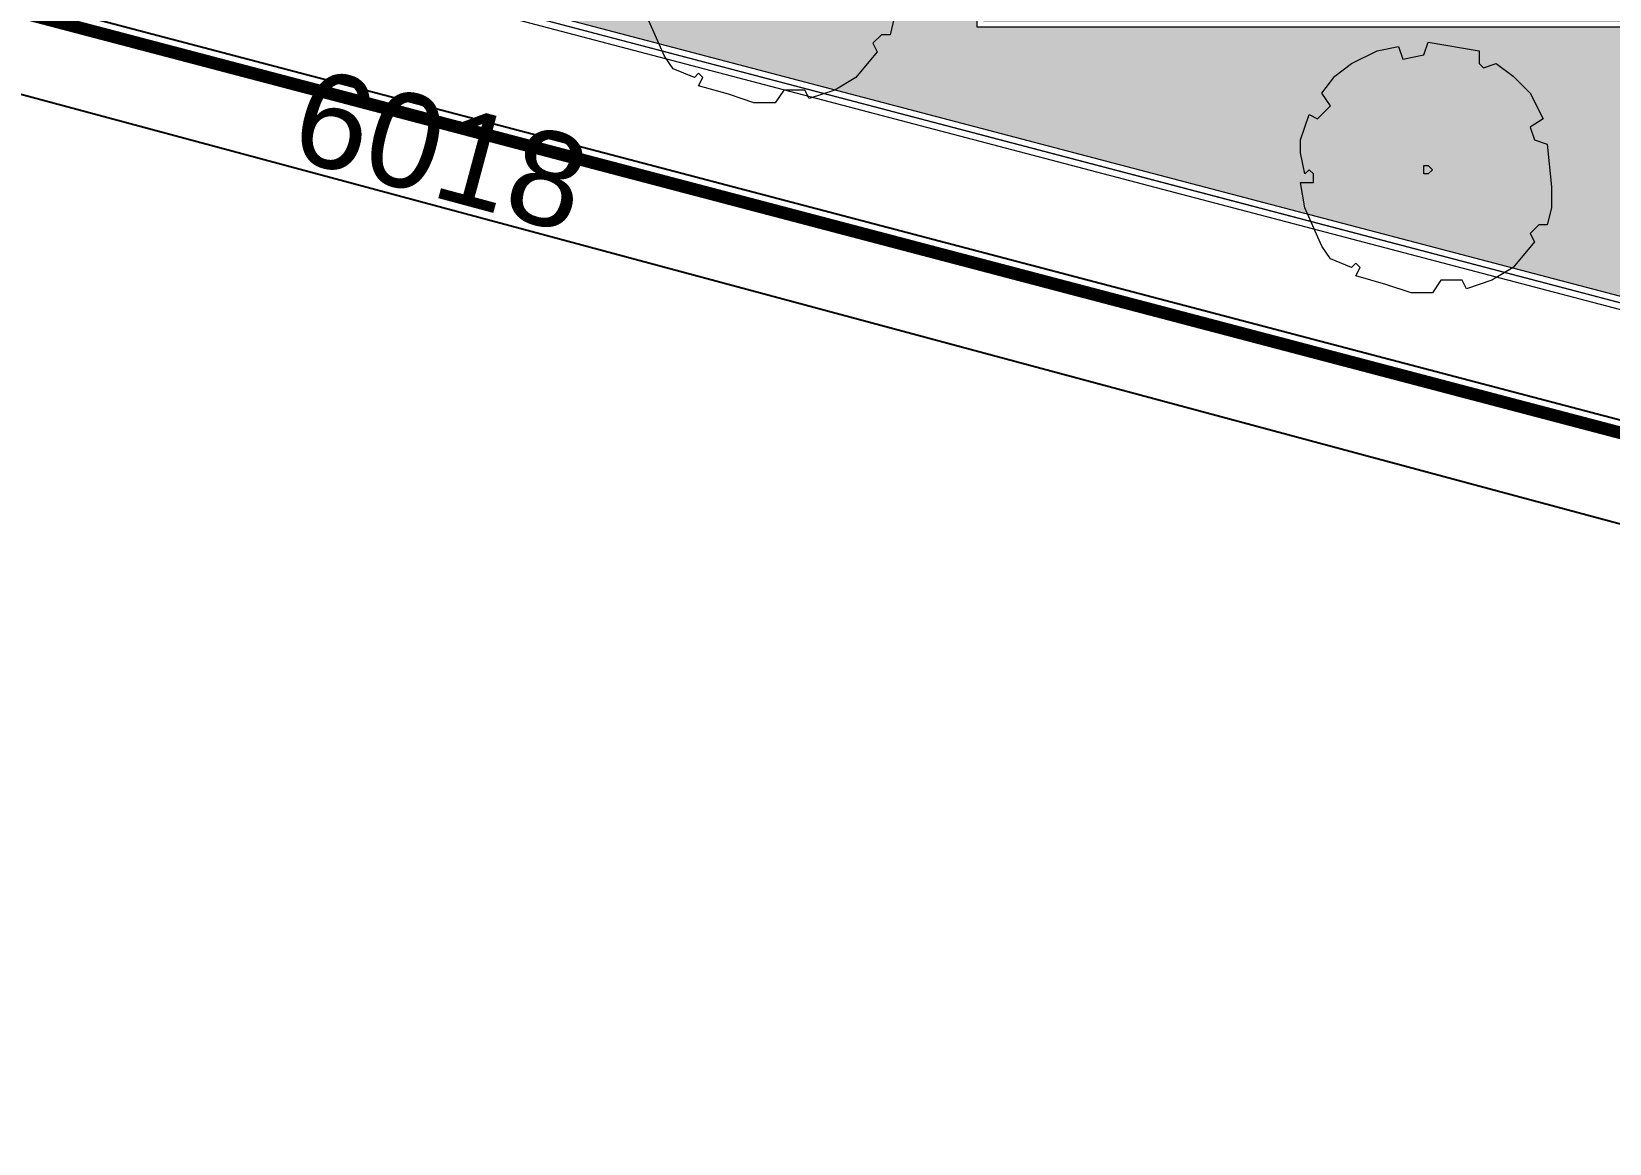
# Model space of a CAD drawing. Header units: inches. Extents: x 0 to 558, y -1 to 295.
# Drawn here: x 203.59 to 228.6, y 81.12 to 98.76 of the extents above; entities that cross this region are included whole.
import ezdxf

# ---------------------------------------------------------------- set-up
doc = ezdxf.new("R2010")
doc.units = ezdxf.units.IN
doc.header["$MEASUREMENT"] = 0
doc.layers.get('defpoints').update_dxf_attribs({"color": 1})
doc.layers.add('batas', color=6, linetype='Continuous')
doc.layers.add('dinding', color=3, linetype='Continuous')
for name, color, linetype, lineweight in [('DINDING2', 146, 'Continuous', 5), ('POHON', 98, 'Continuous', 5), ('RUMPUT', 93, 'Continuous', 0), ('SANITAIR', 15, 'Continuous', 9), ('u', 6, 'Continuous', 20)]:
    doc.layers.add(name, color=color, linetype=linetype, lineweight=lineweight)
doc.styles.get("Standard").update_dxf_attribs({"font": 'arial.ttf'})
doc.dimstyles.new('sk-100 (SITE)', dxfattribs={"dimtxt": 1.5, "dimasz": 0.2, "dimexe": 0.2, "dimexo": 0, "dimgap": 0.1, "dimtad": 1, "dimdec": 0, "dimlfac": 100, "dimzin": 0, "dimdsep": 46, "dimtxsty": 'Standard', "dimblk": 'OBLIQUE', "dimcen": 0.09, "dimadec": 0, "dimazin": 0, "dimtfac": 1, "dimtdec": 0, "dimtofl": 0, "dimtmove": 0, "dimatfit": 3, "dimldrblk": 'OBLIQUE', "dimfxl": 1, "dimtolj": 1, "dimtzin": 0, "dimarcsym": 0})

# ---------------------------------------------------------------- blocks, each defined once
blk = doc.blocks.new('_Oblique')
at = {"color": 0, "linetype": 'ByBlock', "lineweight": -2}
blk.add_line((-0.5, -0.5), (0.5, 0.5), dxfattribs=at)
blk = doc.blocks.new('*D206')
at = {"layer": 'defpoints', "color": 0}
for p in [(181.172, 105.258), (239.286, 89.634), (238.907, 88.227)]:
    blk.add_point(p, dxfattribs=at)
at = {"layer": 'u', "color": 0, "lineweight": -2}
for p, q in [((181.172, 105.258), (180.741, 103.658)), ((180.793, 103.851), (238.907, 88.227)), ((239.286, 89.634), (238.855, 88.034))]:
    blk.add_line(p, q, dxfattribs=at)
at = {"layer": 'u', "color": 0, "lineweight": -2, "xscale": 0.2, "yscale": 0.2, "zscale": 0.2}
for p, rotation in [((180.793, 103.851), 164.9518087834947), ((238.907, 88.227), 344.9518087834947)]:
    blk.add_blockref('_Oblique', p, dxfattribs=dict(at, rotation=rotation))
at = {"layer": 'u', "color": 0, "insert": (210.075, 96.875), "char_height": 1.5, "attachment_point": 5, "rotation": 344.9518}
blk.add_mtext('\\A1;6018', dxfattribs=at)
blk = doc.blocks.new('PHN-1')
at = {"linetype": 'Continuous'}
for points in [[(886.643, -157.758), (886.912, -158.365), (886.98, -158.77), (886.777, -158.77), (886.777, -158.905), (886.845, -158.972), (886.912, -158.905), (886.98, -159.242), (886.98, -159.444), (886.845, -159.848), (886.71, -159.781), (886.508, -159.983), (886.643, -160.185), (886.44, -160.455), (886.171, -160.657), (885.766, -160.86), (885.429, -160.927), (885.362, -160.725), (885.025, -160.792), (884.957, -160.994), (884.148, -160.86), (884.148, -160.657), (884.081, -160.59), (883.878, -160.657), (883.609, -160.455), (883.339, -160.185), (883.137, -159.781), (883.339, -159.646), (883.272, -159.444), (883.069, -159.376), (883.002, -158.702), (883.002, -158.365), (883.069, -158.096), (883.204, -158.096), (883.339, -157.961), (883.272, -157.826), (883.609, -157.421), (883.946, -157.219), (884.35, -157.084), (884.418, -157.219), (884.755, -157.219), (884.89, -157.017), (885.227, -157.017), (885.631, -157.152), (886.103, -157.287), (886.036, -157.421), (886.103, -157.489), (886.171, -157.421), (886.508, -157.556), (886.643, -157.758)], [(884.89, -158.972), (884.89, -158.972), (884.957, -158.905), (885.025, -158.905), (885.025, -158.972), (885.025, -159.039), (885.025, -159.039), (884.957, -159.039), (884.89, -158.972)]]:
    blk.add_lwpolyline(points, dxfattribs=at)

msp = doc.modelspace()

# ---------------------------------------------------------------- hatches: boundary and pattern name
at = {"layer": 'RUMPUT'}
h = msp.add_hatch(dxfattribs=at)
h.set_pattern_fill('GRASS', color=256, scale=0.03, angle=356.66969, style=0)
h.set_pattern_definition([(86.6697, (37.0798, 226.14725), (-0.5066041, 0.569206), [0.142875, -0.934755]), (41.6697, (37.0798, 226.14725), (-0.5066045, 0.5692064), [0.142875, -0.619125]), (131.6697, (37.0798, 226.14725), (-0.5692064, -0.5066045), [0.142875, -0.619125])])
edge = h.paths.add_edge_path()
edge.add_arc((191.2827, 133.2715), 14.1, 228.68546, 262.75879, ccw=False)
edge.add_line((181.9741, 122.6811), (181.9741, 119.2087))
edge.add_line((181.9741, 119.2087), (188.4741, 119.2087))
edge.add_line((188.4741, 119.2087), (188.4741, 108.0087))
edge.add_line((188.4741, 108.0087), (173.7741, 108.0087))
edge.add_line((173.7741, 108.0087), (173.7741, 119.7566))
edge.add_line((173.7741, 119.7566), (173.0021, 107.7702))
edge.add_line((173.0021, 107.7702), (181.4677, 107.3411))
edge.add_line((181.4677, 107.3411), (188.8733, 105.5981))
edge.add_line((188.8733, 105.5981), (196.1641, 103.4115))
edge.add_line((196.1641, 103.4115), (203.4505, 101.2262))
edge.add_line((203.4505, 101.2262), (221.7793, 96.4053))
edge.add_line((221.7793, 96.4053), (240.1243, 91.5802))
edge.add_line((240.1243, 91.5802), (243.0256, 89.7818))
edge.add_line((243.0256, 89.7818), (243.0422, 88.8171))
edge.add_line((243.0422, 88.8171), (247.7305, 88.8171))
edge.add_line((247.7305, 88.8171), (247.7305, 98.8319))
edge.add_line((247.7305, 98.8319), (218.5805, 98.8319))
edge.add_line((218.5805, 98.8319), (218.5805, 101.4819))
edge.add_line((218.5805, 101.4819), (208.5305, 101.4819))
edge.add_line((208.5305, 101.4819), (208.5305, 105.8715))
edge.add_line((208.5305, 105.8715), (207.5305, 105.8715))
edge.add_line((207.5305, 105.8715), (207.5305, 109.5199))
edge.add_line((207.5305, 109.5199), (202.6055, 109.5199))
edge.add_line((202.6055, 109.5199), (202.6055, 119.1715))
edge.add_line((202.6055, 119.1715), (201.8055, 119.1715))
edge.add_line((201.8055, 119.1715), (201.8055, 105.6227))
edge.add_line((201.8055, 105.6227), (189.5055, 105.6227))
edge.add_line((189.5055, 105.6227), (189.5055, 119.284))

# ---------------------------------------------------------------- linework, layer by layer
at = {"layer": 'batas', "const_width": 0.2}
msp.add_lwpolyline([(165.4246, 198.7706), (171.8696, 123.3366), (170.7736, 105.7846), (181.1716, 105.2576), (188.3306, 103.5726), (202.8816, 99.2086), (239.2856, 89.6336), (240.9456, 88.6046), (241.0036, 85.2236), (241.7136, 66.9476), (241.1876, 66.8436), (243.2596, 30.4946), (241.8776, 28.0596), (242.0226, 24.3186), (260.8846, 23.7246), (261.3676, 39.0226), (262.4986, 39.1326), (262.7156, 53.6316), (273.3666, 53.6956), (273.0006, 39.1216), (282.8796, 38.7666)], dxfattribs=at)
at = {"layer": 'dinding'}
msp.add_lwpolyline([(165.6243, 198.7832), (172.0702, 123.3389), (170.9859, 105.9741), (181.1998, 105.4565), (188.3823, 103.7659), (202.9358, 99.4012), (239.3655, 89.8194), (241.1437, 88.7171), (241.2036, 85.2292), (241.9201, 66.7846), (241.3972, 66.6812), (243.4627, 30.4472), (242.0797, 28.0105), (242.2153, 24.5127), (260.691, 23.9308), (261.1733, 39.2047), (262.3013, 39.3144), (262.5186, 53.8305), (273.5717, 53.8969), (273.2055, 39.3144), (282.684, 38.9738)], dxfattribs=at)
msp.add_lwpolyline([(165.6243, 198.7832), (172.0702, 123.3389), (170.9859, 105.9741), (181.1998, 105.4565), (188.3823, 103.7659), (202.9358, 99.4012), (239.3655, 89.8194), (241.1437, 88.7171), (241.2036, 85.2292), (241.9201, 66.7846), (241.3972, 66.6812), (243.4627, 30.4472), (242.0797, 28.0105), (242.2153, 24.5127), (260.691, 23.9308), (261.1733, 39.2047), (262.3013, 39.3144), (262.5186, 53.8305), (273.5717, 53.8969), (273.2055, 39.3144), (282.684, 38.9738)], dxfattribs=at)
at = {"layer": 'DINDING2'}
for points in [[(203.4234, 101.1299), (221.7539, 96.3086), (240.0844, 91.4873), (242.9266, 89.7255), (242.9439, 88.7171), (247.8305, 88.7171), (247.8305, 98.9319), (218.6805, 98.9319), (218.6805, 101.5819), (208.6305, 101.5819), (208.6305, 105.9715), (207.6305, 105.9715), (207.6305, 109.6199), (202.7055, 109.6199)], [(203.4505, 101.2262), (221.7793, 96.4053), (240.1243, 91.5802), (243.0256, 89.7818), (243.0422, 88.8171), (247.7305, 88.8171), (247.7305, 98.8319), (218.5805, 98.8319), (218.5805, 101.4819), (208.5305, 101.4819), (208.5305, 105.8715), (207.5305, 105.8715), (207.5305, 109.5199), (202.6055, 109.5199)]]:
    msp.add_lwpolyline(points, dxfattribs=at)
at = {"layer": 'SANITAIR'}
for points in [[(167.0278, 206.115), (167.3213, 198.8859), (173.7746, 123.3542), (172.7897, 107.5807), (181.4395, 107.1423), (188.8216, 105.4048), (203.3963, 101.0337), (240.0444, 91.3944), (242.8275, 89.6693), (242.903, 85.2726), (243.6752, 65.3945), (243.1786, 65.2963), (245.1884, 30.0395), (243.7971, 27.5882), (243.9188, 24.4478)], [(167.1277, 206.1191), (167.4211, 198.8922), (173.8749, 123.3553), (172.8958, 107.6754), (181.4536, 107.2417), (188.8474, 105.5014), (203.4234, 101.1299), (240.0844, 91.4873), (242.9266, 89.7255), (243.0029, 85.2754), (243.7784, 65.313), (243.2834, 65.2151), (245.2899, 30.0158), (243.8981, 27.5636), (244.0188, 24.4517)]]:
    msp.add_lwpolyline(points, dxfattribs=at)

# ---------------------------------------------------------------- block references
at = {"layer": 'POHON', "rotation": 180.0000000000147}
for p in [(1100.2677, -59.3849), (1110.6887, -62.401)]:
    msp.add_blockref('PHN-1', p, dxfattribs=at)

# ---------------------------------------------------------------- dimensions: what is measured, and where the dimension line sits
at = {"layer": 'u'}
dim = msp.add_aligned_dim(p1=(181.1716, 105.2576), p2=(239.2856, 89.6336), distance=-1.4568, dimstyle='sk-100 (SITE)', dxfattribs=at)
dim.commit()
dim.dimension.update_dxf_attribs({"geometry": '*D206', "text_midpoint": (210.0752, 96.875)})

doc.saveas('drawing.dxf')
